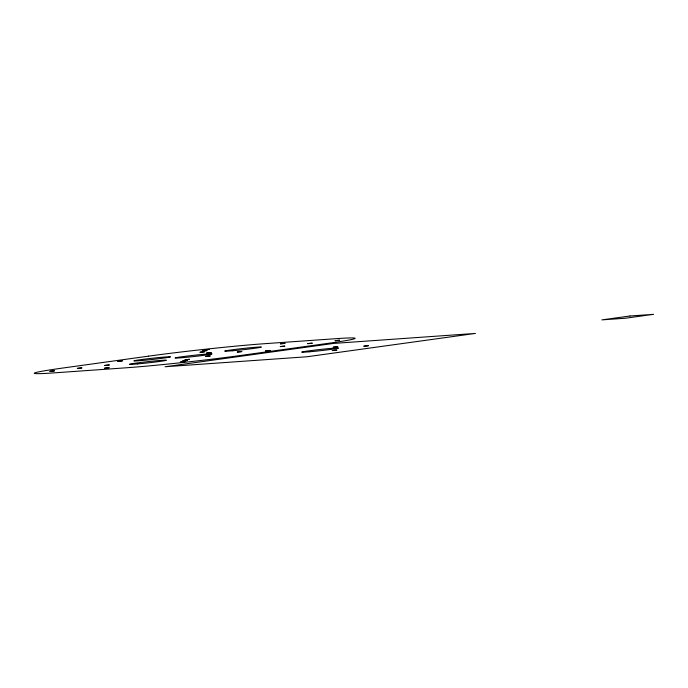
<?xml version="1.0" encoding="UTF-8"?>
<svg xmlns="http://www.w3.org/2000/svg" width="688" height="688" viewBox="0 0 688 688"><rect width="100%" height="100%" fill="white"/><g stroke="black" fill="none" stroke-linecap="round" stroke-linejoin="round"><path stroke-width="1.03" d="M49.949 371.322L54.386 370.866L49.949 371.322M77.374 368.372L81.82 367.917L77.374 368.372M117.837 361.312L122.275 360.856L117.837 361.312M104.808 365.431L109.254 364.975L104.808 365.431M104.61 368.192L109.057 367.736L104.61 368.192M204.757 349.874L209.195 349.418L204.757 349.874M202.41 351.052L206.856 350.596L202.41 351.052M200.062 352.23L204.508 351.774L200.062 352.23M206.658 353.056L211.104 352.6L206.658 353.056M185.046 359.781L189.484 359.325L185.046 359.781M182.698 360.959L187.145 360.503L182.698 360.959M180.351 362.137L184.797 361.682L180.351 362.137M205.729 356.41L210.175 355.954L205.729 356.41M237.317 352.032L241.763 351.577L237.317 352.032M280.489 343.819L284.935 343.364L280.489 343.819M280.3 346.58L284.737 346.124L280.3 346.58M265.637 350.923L270.074 350.467L265.637 350.923M307.734 343.639L312.171 343.174L307.734 343.639M335.159 340.689L339.605 340.233L335.159 340.689M333.259 347.208L337.696 346.752L333.259 347.208M332.321 350.562L336.767 350.106L332.321 350.562M363.909 346.184L368.355 345.729L363.909 346.184M148.522 356.152L63.52 367.934A82.586 2.735 -6.3 0 0 53.621 372.905L125.801 367.822A81.691 2.709 -6.3 0 0 240.215 355.533L325.906 343.656A82.586 2.735 -6.3 0 0 335.804 338.685L264.192 343.725A82.586 2.735 -6.3 0 0 148.522 356.152M333.534 343.424L165.068 366.756L306.977 356.762L475.434 333.422L333.534 343.424M629.95 315.998L601.871 319.886L625.521 318.226L653.6 314.33L629.95 315.998M183.171 357.605A18.464 0.611 -6.3 0 0 211.947 353.976A18.464 0.611 -6.3 0 0 185.863 356.238A18.464 0.611 -6.3 0 0 183.171 357.605M232.535 350.76A18.464 0.611 -6.3 0 0 261.32 347.139A18.464 0.611 -6.3 0 0 235.227 349.401A18.464 0.611 -6.3 0 0 232.535 350.76M141.754 360.521A18.464 0.611 -6.3 0 0 170.529 356.891A18.464 0.611 -6.3 0 0 144.446 359.162A18.464 0.611 -6.3 0 0 141.754 360.521M137.548 363.926A18.464 0.611 -6.3 0 0 166.324 360.297A18.464 0.611 -6.3 0 0 140.24 362.559A18.464 0.611 -6.3 0 0 137.548 363.926M309.763 351.757A18.464 0.611 -6.3 0 0 338.539 348.128A18.464 0.611 -6.3 0 0 312.455 350.39A18.464 0.611 -6.3 0 0 309.763 351.757"/></g></svg>
